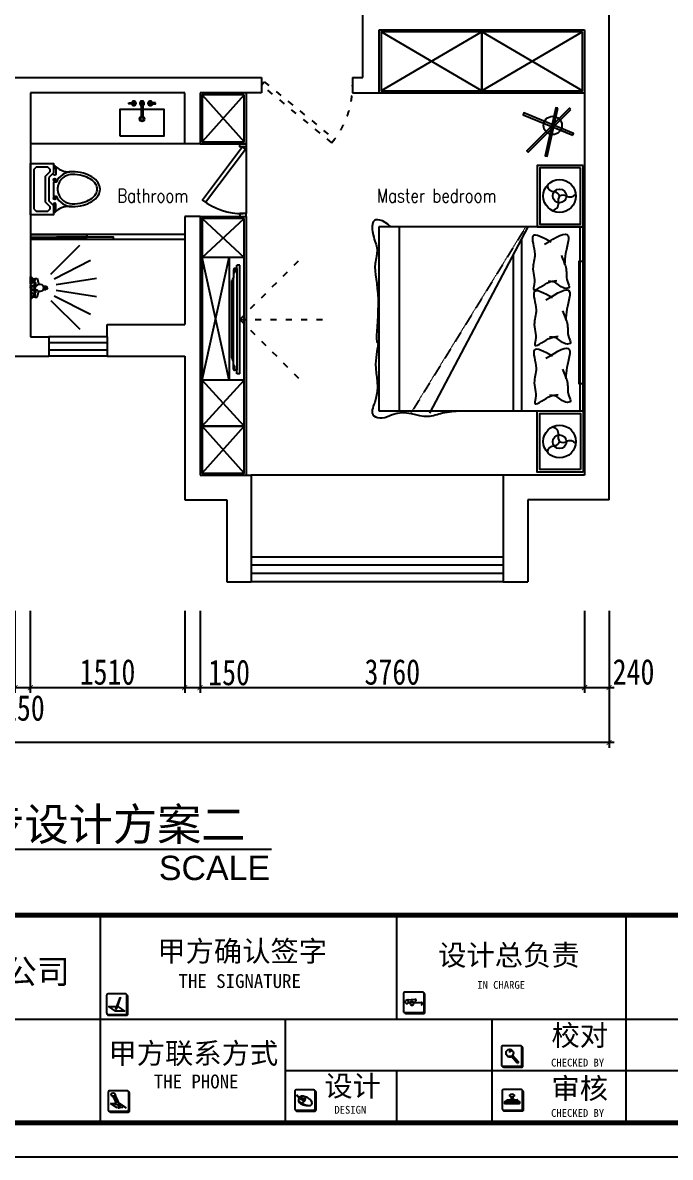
# Model space of a CAD drawing. Header units: millimetres. Extents: x -77055 to 331180, y -861586 to -491011.
# Drawn here: x 11622 to 17955, y -842693 to -831600 of the extents above; entities that cross this region are included whole.
import ezdxf
from ezdxf.enums import TextEntityAlignment as Align

# ---------------------------------------------------------------- set-up
doc = ezdxf.new("R2010")
doc.units = ezdxf.units.MM
doc.header["$PDMODE"] = 3
doc.linetypes.add('ACAD_ISO03W100', pattern=[30, 12, -18])
doc.linetypes.add('DASHED2', pattern=[0.375, 0.25, -0.125])
for name, color, linetype in [('0-01图框模板说明', 2, 'Continuous'), ('0-02图框细线', 136, 'Continuous'), ('250', 250, 'Continuous'), ('dadddd', 7, 'Continuous'), ('DOOR【门】', 1, 'Continuous'), ('IDS-FIXT', 31, 'Continuous'), ('JP-洁具灶具', 2, 'Continuous'), ('PUB_TEXT', 7, 'Continuous'), ('饰品', 36, 'Continuous')]:
    doc.layers.add(name, color=color, linetype=linetype)
doc.styles.add('_SIMPLEX', font='SIMPLEX.shx', dxfattribs={"width": 0.8})
doc.styles.add('ar', font='arial.ttf')
doc.styles.add('DIM', font='simhei.ttf', dxfattribs={"width": 0.8})
doc.styles.get("Standard").update_dxf_attribs({"font": 'simhei.ttf'})
doc.styles.add('黑体', font='simhei.ttf')
doc.dimstyles.new('1-50', dxfattribs={"dimscale": 50, "dimtxt": 5, "dimasz": 1, "dimexe": 1, "dimexo": 0.1, "dimgap": 0.5, "dimtad": 1, "dimdec": 0, "dimdsep": 46, "dimtxsty": 'DIM', "dimblk": 'ARCHTICK', "dimcen": 4, "dimdle": 1, "dimclrd": 3, "dimclre": 3, "dimclrt": 1, "dimadec": 0, "dimazin": 0, "dimtfac": 1, "dimtdec": 0, "dimtmove": 2, "dimatfit": 3, "dimldrblk": 'DOT', "dimfxl": 15, "dimfxlon": 1, "dimarcsym": 0})

# ---------------------------------------------------------------- blocks, each defined once
blk = doc.blocks.new('_ArchTick')
at = {"color": 0, "linetype": 'ByBlock', "const_width": 0.15}
blk.add_lwpolyline([(-0.5, -0.5), (0.5, 0.5)], dxfattribs=at)
blk = doc.blocks.new('*D200')
at = {"layer": '250', "color": 3, "lineweight": -2}
for p, q in [((18781, -831480), (18781, -831720)), ((18031, -831530), (18831, -831530)), ((18031, -831670), (18831, -831670))]:
    blk.add_line(p, q, dxfattribs=at)
at = {"layer": 'Defpoints', "color": 0}
for p in [(17317, -831530), (17317, -831670), (18781, -831670)]:
    blk.add_point(p, dxfattribs=at)
at = {"layer": '250', "color": 3, "lineweight": -2, "xscale": 50, "yscale": 50, "zscale": 50}
for p, rotation in [((18781, -831530), 90), ((18781, -831670), 270)]:
    blk.add_blockref('_ArchTick', p, dxfattribs=dict(at, rotation=rotation))
at = {"layer": '250', "color": 1, "insert": (18579, -831600), "char_height": 250, "attachment_point": 5, "rotation": 90, "style": 'DIM'}
blk.add_mtext('140', dxfattribs=at)
blk = doc.blocks.new('_Dot')
at = {"color": 0, "linetype": 'ByBlock', "lineweight": -2}
blk.add_line((-0.5, 0), (-1, 0), dxfattribs=at)
at = {"color": 0, "linetype": 'ByBlock', "const_width": 0.5}
blk.add_lwpolyline([(-0.25, 0, 1), (0.25, 0, 1)], format="xyb", close=True, dxfattribs=at)
blk = doc.blocks.new('*D201')
at = {"layer": '250', "color": 3, "lineweight": -2}
for p, q in [((18031, -831670), (18831, -831670)), ((18781, -831620), (18781, -836075)), ((18031, -836025), (18831, -836025))]:
    blk.add_line(p, q, dxfattribs=at)
at = {"layer": 'Defpoints', "color": 0}
for p in [(17317, -831670), (17317, -836025), (18781, -836025)]:
    blk.add_point(p, dxfattribs=at)
at = {"layer": '250', "color": 3, "lineweight": -2, "xscale": 50, "yscale": 50, "zscale": 50}
for p, rotation in [((18781, -831670), 90), ((18781, -836025), 270)]:
    blk.add_blockref('_ArchTick', p, dxfattribs=dict(at, rotation=rotation))
at = {"layer": '250', "color": 1, "insert": (18631, -833848), "char_height": 250, "attachment_point": 5, "rotation": 90, "style": 'DIM'}
blk.add_mtext('4355', dxfattribs=at)
blk = doc.blocks.new('*D202')
at = {"layer": '250', "color": 3, "lineweight": -2}
for p, q in [((18031, -836025), (18831, -836025)), ((18781, -835975), (18781, -836315)), ((18031, -836265), (18831, -836265))]:
    blk.add_line(p, q, dxfattribs=at)
at = {"layer": 'Defpoints', "color": 0}
for p in [(17317, -836025), (17557, -836265), (18781, -836265)]:
    blk.add_point(p, dxfattribs=at)
at = {"layer": '250', "color": 3, "lineweight": -2, "xscale": 50, "yscale": 50, "zscale": 50}
for p, rotation in [((18781, -836025), 90), ((18781, -836265), 270)]:
    blk.add_blockref('_ArchTick', p, dxfattribs=dict(at, rotation=rotation))
at = {"layer": '250', "color": 1, "insert": (18968, -835812), "char_height": 250, "attachment_point": 5, "rotation": 90, "style": 'DIM'}
blk.add_mtext('240', dxfattribs=at)
blk = doc.blocks.new('*D203')
at = {"layer": '250', "color": 3, "lineweight": -2}
for p, q in [((18781, -836215), (18781, -836875)), ((18031, -836265), (18831, -836265)), ((18031, -836825), (18831, -836825))]:
    blk.add_line(p, q, dxfattribs=at)
at = {"layer": 'Defpoints', "color": 0}
for p in [(17557, -836265), (16522, -836825), (18781, -836825)]:
    blk.add_point(p, dxfattribs=at)
at = {"layer": '250', "color": 3, "lineweight": -2, "xscale": 50, "yscale": 50, "zscale": 50}
for p, rotation in [((18781, -836265), 90), ((18781, -836825), 270)]:
    blk.add_blockref('_ArchTick', p, dxfattribs=dict(at, rotation=rotation))
at = {"layer": '250', "color": 1, "insert": (18579, -836545), "char_height": 250, "attachment_point": 5, "rotation": 90, "style": 'DIM'}
blk.add_mtext('560', dxfattribs=at)
blk = doc.blocks.new('*D204')
at = {"layer": '250', "color": 3, "lineweight": -2}
for p, q in [((18781, -836775), (18781, -837115)), ((18031, -836825), (18831, -836825)), ((18031, -837065), (18831, -837065))]:
    blk.add_line(p, q, dxfattribs=at)
at = {"layer": 'Defpoints', "color": 0}
for p in [(16522, -836825), (16522, -837065), (18781, -837065)]:
    blk.add_point(p, dxfattribs=at)
at = {"layer": '250', "color": 3, "lineweight": -2, "xscale": 50, "yscale": 50, "zscale": 50}
for p, rotation in [((18781, -836825), 90), ((18781, -837065), 270)]:
    blk.add_blockref('_ArchTick', p, dxfattribs=dict(at, rotation=rotation))
at = {"layer": '250', "color": 1, "insert": (18579, -837209), "char_height": 250, "attachment_point": 5, "rotation": 90, "style": 'DIM'}
blk.add_mtext('240', dxfattribs=at)
blk = doc.blocks.new('*D227')
at = {"layer": '250', "color": 3, "lineweight": -2}
for p, q in [((11547, -837351), (11547, -838151)), ((11697, -837351), (11697, -838151)), ((11497, -838101), (11747, -838101))]:
    blk.add_line(p, q, dxfattribs=at)
at = {"layer": 'Defpoints', "color": 0}
for p in [(11547, -834306), (11697, -835106), (11697, -838101)]:
    blk.add_point(p, dxfattribs=at)
at = {"layer": '250', "color": 3, "lineweight": -2, "xscale": 50, "yscale": 50, "zscale": 50, "rotation": 180}
blk.add_blockref('_ArchTick', (11547, -838101), dxfattribs=at)
at = {"layer": '250', "color": 3, "lineweight": -2, "xscale": 50, "yscale": 50, "zscale": 50}
blk.add_blockref('_ArchTick', (11697, -838101), dxfattribs=at)
at = {"layer": '250', "color": 1, "insert": (11634, -838301), "char_height": 250, "attachment_point": 5, "style": 'DIM'}
blk.add_mtext('150', dxfattribs=at)
blk = doc.blocks.new('*D228')
at = {"layer": '250', "color": 3, "lineweight": -2}
for p, q in [((11697, -837351), (11697, -838151)), ((13207, -837351), (13207, -838151)), ((11647, -838101), (13257, -838101))]:
    blk.add_line(p, q, dxfattribs=at)
at = {"layer": 'Defpoints', "color": 0}
for p in [(11697, -835106), (13207, -835296), (13207, -838101)]:
    blk.add_point(p, dxfattribs=at)
at = {"layer": '250', "color": 3, "lineweight": -2, "xscale": 50, "yscale": 50, "zscale": 50, "rotation": 180}
blk.add_blockref('_ArchTick', (11697, -838101), dxfattribs=at)
at = {"layer": '250', "color": 3, "lineweight": -2, "xscale": 50, "yscale": 50, "zscale": 50}
blk.add_blockref('_ArchTick', (13207, -838101), dxfattribs=at)
at = {"layer": '250', "color": 1, "insert": (12452, -837949), "char_height": 250, "attachment_point": 5, "style": 'DIM'}
blk.add_mtext('1510', dxfattribs=at)
blk = doc.blocks.new('*D229')
at = {"layer": '250', "color": 3, "lineweight": -2}
for p, q in [((13207, -837351), (13207, -838151)), ((13357, -837351), (13357, -838151)), ((13157, -838101), (13407, -838101))]:
    blk.add_line(p, q, dxfattribs=at)
at = {"layer": 'Defpoints', "color": 0}
for p in [(13357, -836461), (13207, -836701), (13357, -838101)]:
    blk.add_point(p, dxfattribs=at)
at = {"layer": '250', "color": 3, "lineweight": -2, "xscale": 50, "yscale": 50, "zscale": 50, "rotation": 180}
blk.add_blockref('_ArchTick', (13207, -838101), dxfattribs=at)
at = {"layer": '250', "color": 3, "lineweight": -2, "xscale": 50, "yscale": 50, "zscale": 50}
blk.add_blockref('_ArchTick', (13357, -838101), dxfattribs=at)
at = {"layer": '250', "color": 1, "insert": (13641, -837954), "char_height": 250, "attachment_point": 5, "style": 'DIM'}
blk.add_mtext('150', dxfattribs=at)
blk = doc.blocks.new('*D230')
at = {"layer": '250', "color": 3, "lineweight": -2}
for p, q in [((13357, -837351), (13357, -838151)), ((17117, -837351), (17117, -838151)), ((13307, -838101), (17167, -838101))]:
    blk.add_line(p, q, dxfattribs=at)
at = {"layer": 'Defpoints', "color": 0}
for p in [(13357, -836461), (17117, -836461), (17117, -838101)]:
    blk.add_point(p, dxfattribs=at)
at = {"layer": '250', "color": 3, "lineweight": -2, "xscale": 50, "yscale": 50, "zscale": 50, "rotation": 180}
blk.add_blockref('_ArchTick', (13357, -838101), dxfattribs=at)
at = {"layer": '250', "color": 3, "lineweight": -2, "xscale": 50, "yscale": 50, "zscale": 50}
blk.add_blockref('_ArchTick', (17117, -838101), dxfattribs=at)
at = {"layer": '250', "color": 1, "insert": (15237, -837949), "char_height": 250, "attachment_point": 5, "style": 'DIM'}
blk.add_mtext('3760', dxfattribs=at)
blk = doc.blocks.new('*D231')
at = {"layer": '250', "color": 3, "lineweight": -2}
for p, q in [((17117, -837351), (17117, -838151)), ((17357, -837351), (17357, -838151)), ((17067, -838101), (17407, -838101))]:
    blk.add_line(p, q, dxfattribs=at)
at = {"layer": 'Defpoints', "color": 0}
for p in [(17117, -836461), (17357, -836701), (17357, -838101)]:
    blk.add_point(p, dxfattribs=at)
at = {"layer": '250', "color": 3, "lineweight": -2, "xscale": 50, "yscale": 50, "zscale": 50, "rotation": 180}
blk.add_blockref('_ArchTick', (17117, -838101), dxfattribs=at)
at = {"layer": '250', "color": 3, "lineweight": -2, "xscale": 50, "yscale": 50, "zscale": 50}
blk.add_blockref('_ArchTick', (17357, -838101), dxfattribs=at)
at = {"layer": '250', "color": 1, "insert": (17596, -837948), "char_height": 250, "attachment_point": 5, "style": 'DIM'}
blk.add_mtext('240', dxfattribs=at)
blk = doc.blocks.new('*D233')
at = {"layer": '250', "color": 3, "lineweight": -2}
for p, q in [((3087, -837889), (3087, -838689)), ((17357, -837889), (17357, -838689)), ((17407, -838639), (3037, -838639))]:
    blk.add_line(p, q, dxfattribs=at)
at = {"layer": 'Defpoints', "color": 0}
for p in [(3087, -837254), (17357, -837254), (3087, -838639)]:
    blk.add_point(p, dxfattribs=at)
at = {"layer": '250', "color": 3, "lineweight": -2, "xscale": 50, "yscale": 50, "zscale": 50, "rotation": 180}
blk.add_blockref('_ArchTick', (3087, -838639), dxfattribs=at)
at = {"layer": '250', "color": 3, "lineweight": -2, "xscale": 50, "yscale": 50, "zscale": 50}
blk.add_blockref('_ArchTick', (17357, -838639), dxfattribs=at)
at = {"layer": '250', "color": 1, "insert": (10222, -838488), "char_height": 250, "attachment_point": 5, "style": 'DIM'}
blk.add_mtext('14270', dxfattribs=at)
blk = doc.blocks.new('GFV85')
at = {"color": 2, "ltscale": 1000}
for p, q in [((56980, 6593), (54980, 6593)), ((54980, 6593), (54980, 4793)), ((56980, 4793), (56980, 6593)), ((56380, 4793), (56380, 6475)), ((54980, 4793), (56980, 4793))]:
    blk.add_line(p, q, dxfattribs=at)
at = {"color": 8, "ltscale": 1000}
blk.add_line((55180, 6593), (55180, 4793), dxfattribs=at)
at = {"color": 8, "linetype": 'DASHED2', "ltscale": 0.5}
for p, q in [((56420, 6593), (55290, 4762)), ((56300, 4793), (56300, 6317))]:
    blk.add_line(p, q, dxfattribs=at)
at = {"color": 1, "ltscale": 1000}
for p, q in [((56440, 6593), (55476, 4771)), ((56950, 4793), (56950, 6593))]:
    blk.add_line(p, q, dxfattribs=at)
at = {"color": 2}
for points in [[(56980, 7193), (56530, 7193), (56530, 6593), (56980, 6593)], [(56980, 4193), (56530, 4193), (56530, 4793), (56980, 4793)]]:
    blk.add_lwpolyline(points, close=True, dxfattribs=at)
at = {"color": 1}
for points in [[(56955, 7168), (56555, 7168), (56555, 6618), (56955, 6618)], [(56955, 4218), (56555, 4218), (56555, 4768), (56955, 4768)]]:
    blk.add_lwpolyline(points, close=True, dxfattribs=at)
at = {"color": 3}
blk.add_lwpolyline([(56980, 5057), (56940, 5057), (56940, 6256), (56980, 6256)], close=True, dxfattribs=at)
for centre in [(56749, 6893), (56749, 4493)]:
    blk.add_circle(centre, 160, dxfattribs=at)
at = {"color": 1}
for centre in [(56749, 6894), (56749, 4491)]:
    blk.add_circle(centre, 67.5, dxfattribs=at)
for centre, radius, start, end in [((56693, 7002), 65, 184.5472, 274.0046), ((56684, 6868), 70.2, 21.5496, 79.0602), ((56805, 6852), 69.8, 142.7692, 200.655), ((56783, 6815), 86, 66.8898, 113.1102), ((56850, 6966), 80.7, 245.5061, 315.9952), ((56669, 6822), 70.8, 274.3234, 4.4208), ((56669, 4563), 70.8, 355.5792, 85.6766), ((56805, 4533), 69.8, 159.345, 217.2308), ((56693, 4383), 65, 85.9954, 175.4528), ((56684, 4517), 70.2, 280.9398, 338.4504), ((56783, 4570), 86, 246.8898, 293.1102), ((56850, 4419), 80.7, 44.0048, 114.4939)]:
    blk.add_arc(centre, radius, start, end, dxfattribs=at)
at = {"color": 2, "ltscale": 1000}
blk.add_open_spline([(55099, 6593), (55020, 6663), (54902, 6692), (54924, 6482), (54983, 6374), (54918, 6183), (55000, 5964), (54942, 5420), (54992, 5492), (54918, 5209), (55008, 4991), (54883, 4745), (55025, 4713), (55227, 4826), (55393, 4701), (55617, 4783), (55724, 4789), (55783, 4793)], degree=3, knots=[0, 0, 0, 0, 140.356688, 240.855445, 374.272085, 514.628774, 800.960617, 1037.309606, 1234.977718, 1501.883052, 1872.056655, 1990.732643, 2052.345442, 2125.407537, 2467.000811, 2608.004871, 2786.638856, 2786.638856, 2786.638856, 2786.638856], dxfattribs=at)
at = {"color": 1, "ltscale": 1000}
for points, knots in [([(56603, 6422), (56710, 6488), (56868, 6585), (56824, 6402), (56800, 6315), (56799, 6258), (56798, 6220)], [0, 0, 0, 0, 257.192142, 380.388355, 440.188761, 557.045341, 557.045341, 557.045341, 557.045341]), ([(56667, 6443), (56587, 6486), (56433, 6569), (56519, 6354), (56499, 6254), (56482, 6176), (56504, 6095), (56505, 6033), (56480, 5939), (56624, 6057), (56694, 6064), (56723, 6067)], [0, 0, 0, 0, 197.98522, 383.798459, 461.536852, 537.063609, 629.138715, 719.341985, 744.183766, 895.041347, 1000.692483, 1000.692483, 1000.692483, 1000.692483]), ([(56767, 6314), (56774, 6293), (56787, 6254), (56827, 6170), (56802, 6093), (56857, 5995), (56770, 5983), (56724, 6058), (56658, 6058), (56636, 6058)], [0, 0, 0, 0, 70.314327, 132.712823, 281.06886, 345.030234, 373.143701, 508.899423, 574.349148, 574.349148, 574.349148, 574.349148]), ([(56616, 5877), (56723, 5943), (56881, 6040), (56837, 5858), (56813, 5770), (56812, 5713), (56811, 5675)], [0, 0, 0, 0, 257.192142, 380.388355, 440.188761, 557.045341, 557.045341, 557.045341, 557.045341]), ([(56680, 5898), (56600, 5941), (56446, 6024), (56532, 5809), (56512, 5709), (56495, 5631), (56517, 5550), (56518, 5488), (56493, 5394), (56637, 5512), (56707, 5519), (56736, 5522)], [0, 0, 0, 0, 197.98522, 383.798459, 461.536852, 537.063609, 629.138715, 719.341985, 744.183766, 895.041347, 1000.692483, 1000.692483, 1000.692483, 1000.692483]), ([(56779, 5769), (56787, 5748), (56800, 5709), (56840, 5625), (56815, 5548), (56870, 5450), (56783, 5438), (56737, 5513), (56671, 5513), (56649, 5514)], [0, 0, 0, 0, 70.314327, 132.712823, 281.06886, 345.030234, 373.143701, 508.899423, 574.349148, 574.349148, 574.349148, 574.349148]), ([(56616, 5307), (56723, 5373), (56881, 5470), (56837, 5288), (56813, 5201), (56812, 5144), (56811, 5106)], [0, 0, 0, 0, 257.192142, 380.388355, 440.188761, 557.045341, 557.045341, 557.045341, 557.045341]), ([(56680, 5328), (56600, 5371), (56446, 5454), (56532, 5239), (56512, 5140), (56495, 5062), (56517, 4980), (56518, 4918), (56493, 4825), (56637, 4943), (56707, 4950), (56736, 4952)], [0, 0, 0, 0, 197.98522, 383.798459, 461.536852, 537.063609, 629.138715, 719.341985, 744.183766, 895.041347, 1000.692483, 1000.692483, 1000.692483, 1000.692483]), ([(56779, 5200), (56787, 5179), (56800, 5139), (56840, 5055), (56815, 4978), (56870, 4880), (56783, 4868), (56737, 4944), (56671, 4944), (56649, 4944)], [0, 0, 0, 0, 70.314327, 132.712823, 281.06886, 345.030234, 373.143701, 508.899423, 574.349148, 574.349148, 574.349148, 574.349148])]:
    blk.add_open_spline(points, degree=3, knots=knots, dxfattribs=at)
blk = doc.blocks.new('WERWW')
at = {"color": 1}
for points in [[(50095, 16268), (49868, 16268), (49823, 16223), (49732, 16223), (49732, 16450), (50232, 16450), (50232, 16223), (50141, 16223)], [(49788, 16416), (49766, 16393), (49766, 16280), (49788, 16257), (49808, 16257), (49854, 16302), (50109, 16302), (50155, 16257), (50175, 16257), (50198, 16280), (50198, 16393), (50175, 16416)]]:
    blk.add_lwpolyline(points, close=True, dxfattribs=at)
for points in [[(49777, 16223), (49777, 16200), (49834, 16200, 1), (49834, 16223), (49823, 16223)], [(50186, 16200), (50186, 16200), (50129, 16200, -1), (50129, 16223), (50141, 16223)]]:
    blk.add_lwpolyline(points, format="xyb", dxfattribs=at)
at = {"color": 2}
blk.add_lwpolyline([(49913, 16200), (49913, 16197, 0.298217), (49811, 16041, 0.063415), (49825, 15932, 0.076468), (49861, 15848, 0.107136), (49921, 15787, 0.147373), (49982, 15768, 0.147373), (50042, 15787, 0.107136), (50102, 15848, 0.076468), (50138, 15932, 0.063415), (50152, 16041, 0.298217), (50050, 16197), (50050, 16200)], format="xyb", dxfattribs=at)
at = {"color": 1}
for points in [[(50050, 16200), (50050, 16223), (49913, 16223), (49913, 16200)], [(50186, 16223), (50186, 16200)]]:
    blk.add_lwpolyline(points, dxfattribs=at)
for centre in [(49891, 16212), (50073, 16212)]:
    blk.add_circle(centre, 11.4, dxfattribs=at)
for centre, radius, start, end in [((49609, 16069), 204, 39.9797, 48.911), ((50355, 16069), 204, 131.089, 140.0203), ((49982, 16041), 143, 106.6015, 180), ((49982, 16041), 143, 0, 106.6015), ((50246, 16041), 408, 180, 194.5142), ((49717, 16041), 408, 345.4858, 360), ((50116, 16007), 273, 194.5142, 212.0054), ((50033, 15956), 176, 212.0054, 236.4659), ((49930, 15956), 176, 303.5341, 327.9946), ((49848, 16007), 273, 327.9946, 345.4858), ((49982, 15878), 82.2, 236.4659, 269.9999), ((49982, 15878), 82.2, 270.0001, 303.5341)]:
    blk.add_arc(centre, radius, start, end, dxfattribs=at)
at = {"color": 2}
for centre, start, end in [((49609, 16069), 352.2011, 39.9797), ((50355, 16069), 140.0203, 187.7989)]:
    blk.add_arc(centre, 204, start, end, dxfattribs=at)
blk = doc.blocks.new('A$C375F542B')
at = {"color": 45}
for points in [[(465, 458), (453, 471), (34, 52), (47, 39)], [(338, 469), (320, 473), (216, 4), (234, 0)], [(485, 207), (492, 224), (7, 423), (0, 406)]]:
    blk.add_lwpolyline(points, close=True, dxfattribs=at)
blk.add_circle((289, 301), 89.6, dxfattribs=at)
blk = doc.blocks.new('941RFD')
at = {"color": 2}
for p, q in [((40964, 8550), (40841, 8550)), ((40964, 8532), (40841, 8532))]:
    blk.add_line(p, q, dxfattribs=at)
for points in [[(40643, 8754), (40909, 8754), (40909, 8328), (40643, 8328)], [(40971, 8671), (40971, 8613), (40959, 8613), (40959, 8671)], [(40971, 8411), (40971, 8469), (40959, 8469), (40959, 8411)]]:
    blk.add_lwpolyline(points, close=True, dxfattribs=at)
for radius in [24, 16]:
    blk.add_circle((40812, 8541), radius, dxfattribs=at)
for centre, radius, start, end in [((40841, 8541), 8.57, 90, 270), ((40965, 8621), 22, 105.2764, 74.7237), ((40965, 8541), 22, 202.9179, 157.0821), ((40964, 8541), 8.57, 270, 90), ((40965, 8461), 22, 285.2764, 254.7237)]:
    blk.add_arc(centre, radius, start, end, dxfattribs=at)
blk = doc.blocks.new('A$C761A5A90')
at = {"color": 8, "ltscale": 120}
for p, q in [((-77, 233), (-258, 589)), ((-23, 251), (-86, 646)), ((34, 251), (96, 646)), ((87, 233), (269, 589)), ((-123, 200), (-405, 483)), ((133, 200), (416, 483))]:
    blk.add_line(p, q, dxfattribs=at)
at = {"layer": 'IDS-FIXT'}
for p, q in [((-20, 123), (-17, 151)), ((-19, 124), (-16, 147)), ((-14, 126), (-12, 139)), ((12, 127), (10, 139)), ((17, 125), (14, 147)), ((18, 125), (15, 151)), ((-108, 8), (-89, 27)), ((-108, 0), (-108, 8)), ((-108, 8), (-40, 8)), ((-40, 0), (-108, 0)), ((-92, 68), (-44, 81)), ((-92, 45), (-92, 68)), ((-87, 45), (-92, 45)), ((-89, 41), (-87, 43)), ((-89, 33), (-89, 41)), ((-89, 41), (-86, 41)), ((-87, 31), (-89, 33)), ((-86, 33), (-89, 33)), ((-89, 27), (-87, 27)), ((-87, 45), (-87, 43)), ((-61, 45), (-87, 45)), ((-87, 43), (-74, 43)), ((-87, 27), (-87, 31)), ((-87, 31), (-74, 31)), ((-87, 27), (-74, 27)), ((-86, 41), (-84, 43)), ((-86, 41), (-86, 33)), ((-86, 33), (-83, 31)), ((-77, 41), (-79, 43)), ((-79, 31), (-77, 33)), ((-77, 33), (-77, 41)), ((-77, 41), (-74, 41)), ((-77, 33), (-74, 33)), ((-61, 43), (-74, 43)), ((-71, 41), (-74, 41)), ((-71, 33), (-74, 33)), ((-61, 31), (-74, 31)), ((-61, 27), (-74, 27)), ((-71, 41), (-69, 43)), ((-71, 33), (-71, 41)), ((-69, 31), (-71, 33)), ((-63, 33), (-66, 31)), ((-63, 41), (-65, 43)), ((-63, 41), (-63, 33)), ((-59, 41), (-63, 41)), ((-63, 33), (-59, 33)), ((-61, 45), (-61, 43)), ((-50, 45), (-61, 45)), ((-59, 41), (-61, 43)), ((-61, 31), (-59, 33)), ((-61, 27), (-61, 31)), ((-59, 27), (-61, 27)), ((-59, 33), (-59, 41)), ((-40, 8), (-59, 27)), ((-40, 8), (-40, 0)), ((-16, 57), (-27, 70)), ((-22, 44), (-15, 44)), ((-22, 0), (-22, 44)), ((-12, 0), (-22, 0)), ((-14, 47), (-14, 51)), ((-14, 47), (0, 47)), ((-11, 6), (-14, 42)), ((-14, 42), (0, 42)), ((-9, 6), (-12, 42)), ((-12, 18), (-12, 0)), ((-11, 8), (0, 8)), ((-11, 6), (0, 6)), ((14, 47), (0, 47)), ((14, 42), (0, 42)), ((11, 8), (0, 8)), ((11, 6), (0, 6)), ((9, 6), (12, 42)), ((11, 6), (14, 42)), ((12, 18), (12, 0)), ((12, 0), (22, 0)), ((14, 47), (14, 51)), ((22, 44), (15, 44)), ((16, 57), (27, 70)), ((22, 0), (22, 44)), ((38, 8), (57, 27)), ((38, 8), (38, 0)), ((106, 8), (38, 8)), ((38, 0), (73, 0)), ((90, 68), (42, 81)), ((48, 45), (59, 45)), ((57, 41), (59, 43)), ((57, 33), (57, 41)), ((57, 41), (61, 41)), ((59, 31), (57, 33)), ((61, 33), (57, 33)), ((57, 27), (59, 27)), ((59, 45), (59, 43)), ((59, 45), (85, 45)), ((59, 43), (72, 43)), ((59, 27), (59, 31)), ((59, 31), (72, 31)), ((59, 27), (72, 27)), ((61, 41), (63, 43)), ((61, 41), (61, 33)), ((61, 33), (64, 31)), ((69, 41), (67, 43)), ((67, 31), (69, 33)), ((69, 41), (72, 41)), ((69, 33), (69, 41)), ((69, 33), (72, 33)), ((85, 43), (72, 43)), ((75, 41), (72, 41)), ((75, 33), (72, 33)), ((85, 31), (72, 31)), ((85, 27), (72, 27)), ((73, 0), (93, 0)), ((75, 41), (77, 43)), ((75, 33), (75, 41)), ((77, 31), (75, 33)), ((84, 33), (81, 31)), ((84, 41), (82, 43)), ((84, 41), (84, 33)), ((87, 41), (84, 41)), ((84, 33), (87, 33)), ((85, 45), (85, 43)), ((85, 45), (90, 45)), ((87, 41), (85, 43)), ((85, 31), (87, 33)), ((85, 27), (85, 31)), ((87, 27), (85, 27)), ((87, 33), (87, 41)), ((106, 8), (87, 27)), ((90, 45), (90, 68)), ((93, 0), (106, 0)), ((106, 0), (106, 8))]:
    blk.add_line(p, q, dxfattribs=at)
for centre, radius, start, end in [((0, 93), 36.1, 319.5542, 220.4458), ((1, 149), 18, 95.4923, 174.5077), ((1, 145), 17.5, 96.9811, 173.0189), ((2, 139), 20.4, 99.0595, 154.6803), ((-1, 137), 11, 87.2058, 172.4054), ((-3, 149), 18, 5.4923, 84.5077), ((-3, 145), 17.5, 6.9811, 83.0189), ((-4, 139), 20.4, 25.3197, 80.9405), ((0, 137), 11, 7.5946, 92.7942), ((-3, 339), 301, 257.8397, 266.4081), ((-47, 38), 11.4, 98.8068, 145.204), ((-41, -1), 46.4, 73.3881, 101.84), ((-42, 6), 44.3, 59.2774, 98.8068), ((-51, 111), 30.8, 284.3003, 301.8624), ((-31, 33), 11.7, 39.2318, 73.3881), ((-1, 66), 25.6, 172.7672, 237.1919), ((-23, 51), 8.55, 0, 40.4458), ((-10, 45), 4.75, 143.1301, 216.8699), ((0, 27), 24.2, 241.9275, 298.0725), ((23, 51), 8.55, 139.5542, 180), ((10, 45), 4.75, 323.1301, 36.8699), ((-1, 66), 25.6, 308.018, 2.6898), ((40, 6), 44.3, 81.1932, 120.7226), ((-3, 339), 301, 274.7401, 282.1603), ((29, 33), 11.7, 106.6119, 127.7119), ((39, -1), 46.4, 78.16, 106.6119), ((49, 111), 30.8, 241.6884, 255.6997), ((45, 38), 11.4, 34.796, 81.1932)]:
    blk.add_arc(centre, radius, start, end, dxfattribs=at)
blk = doc.blocks.new('A$C19C21231')
at = {"layer": 'DOOR【门】', "color": 250, "linetype": 'ACAD_ISO03W100', "ltscale": 5}
for q in [(-636, -636), (0, -900), (636, -636)]:
    blk.add_line((0, 0), q, dxfattribs=at)
at = {"layer": '饰品', "color": 1}
for p, q in [((-532, 0), (-532, 30)), ((-532, 30), (-497, 30)), ((-532, 0), (532, 0)), ((-497, 30), (-497, 51)), ((-489, 60), (-407, 60)), ((-407, 60), (-391, 72)), ((-376, 77), (376, 77)), ((407, 60), (391, 72)), ((489, 60), (407, 60)), ((497, 30), (497, 51)), ((497, 30), (532, 30)), ((532, 0), (532, 30))]:
    blk.add_line(p, q, dxfattribs=at)
at = {"layer": '饰品', "color": 8}
for p, q in [((-497, 50), (-459, 50)), ((497, 30), (-497, 30)), ((-451, 54), (-448, 60)), ((-407, 60), (407, 60)), ((451, 54), (448, 60)), ((497, 50), (459, 50))]:
    blk.add_line(p, q, dxfattribs=at)
at = {"layer": '饰品', "color": 1}
for centre, radius, start, end in [((-489, 51), 8.64, 90, 180), ((-376, 51), 25.9, 90, 127.4515), ((376, 51), 25.9, 52.5485, 90), ((489, 51), 8.64, 0, 90)]:
    blk.add_arc(centre, radius, start, end, dxfattribs=at)
at = {"layer": '饰品', "color": 8}
for centre, start, end in [((-459, 58), 270, 333.3646), ((459, 58), 206.6354, 270)]:
    blk.add_arc(centre, 8.64, start, end, dxfattribs=at)
blk = doc.blocks.new('A$C54042851')
at = {"layer": 'PUB_TEXT', "color": 5, "style": '_SIMPLEX', "width": 0.8}
for s, height, p in [('Bathroom', 133.3, (7045, 25)), ('Master bedroom', 133.33, (9583, 25))]:
    blk.add_text(s, height=height, dxfattribs=at).set_placement(p)
blk = doc.blocks.new('A$C277C16EF')
at = {"layer": '0-01图框模板说明'}
for points in [[(-12145, 1411, -0.414214), (-12158, 1397), (-12331, 1397, -0.071272), (-12335, 1398, 0.348143), (-12322, 1388), (-12149, 1388, 0.414214), (-12135, 1401), (-12135, 1574, 0.333108), (-12145, 1587, -0.057743), (-12145, 1584)], [(-9240, 1428, -0.414214), (-9254, 1415), (-9427, 1415, -0.071272), (-9430, 1416, 0.348143), (-9417, 1405), (-9245, 1405, 0.414214), (-9231, 1419), (-9231, 1592, 0.333108), (-9241, 1605, -0.057743), (-9240, 1601)], [(-8283, 904, -0.414214), (-8296, 891), (-8469, 891, -0.071272), (-8473, 891, 0.348143), (-8460, 881), (-8287, 881, 0.414214), (-8273, 894), (-8273, 1067, 0.333108), (-8283, 1080, -0.057743), (-8283, 1077)], [(-12128, 465, -0.414214), (-12141, 451), (-12314, 451, -0.071272), (-12318, 452, 0.348143), (-12305, 442), (-12132, 442, 0.414214), (-12119, 455), (-12119, 628, 0.333108), (-12129, 641, -0.057743), (-12128, 638)], [(-10305, 473, -0.414214), (-10318, 460), (-10491, 460, -0.071272), (-10495, 460, 0.348143), (-10482, 450), (-10309, 450, 0.414214), (-10296, 463), (-10296, 636, 0.333108), (-10305, 649, -0.057743), (-10305, 646)], [(-8276, 476, -0.414214), (-8289, 462), (-8462, 462, -0.071272), (-8466, 463, 0.348143), (-8453, 453), (-8280, 453, 0.414214), (-8267, 466), (-8267, 639, 0.333108), (-8276, 652, -0.057743), (-8276, 649)]]:
    blk.add_hatch(color=8, dxfattribs=at).paths.add_polyline_path(points)
at = {"layer": '0-01图框模板说明', "color": 8}
for p, q in [((-12251, 1448), (-12253, 1444)), ((-12252, 1448), (-12253, 1446)), ((-12253, 1446), (-12253, 1444)), ((-12252, 1445), (-12253, 1444)), ((-12251, 1447), (-12252, 1445)), ((-9408, 1541), (-9327, 1547)), ((-9396, 1540), (-9326, 1546)), ((-9345, 1510), (-9264, 1516)), ((-9333, 1509), (-9264, 1515)), ((-8385, 988), (-8328, 922)), ((-8374, 997), (-8317, 932)), ((-10462, 577), (-10429, 561)), ((-10421, 576), (-10454, 588)), ((-10449, 575), (-10449, 575)), ((-10449, 575), (-10425, 562)), ((-10420, 571), (-10445, 582)), ((-10379, 585), (-10421, 597)), ((-10411, 561), (-10404, 557)), ((-8449, 546), (-8428, 560)), ((-8426, 561), (-8406, 561)), ((-8383, 572), (-8383, 576)), ((-8376, 572), (-8376, 576)), ((-8350, 561), (-8328, 561)), ((-8308, 546), (-8326, 560)), ((-12241, 484), (-12306, 527)), ((-12306, 527), (-12253, 527)), ((-12224, 527), (-12219, 527)), ((-12219, 527), (-12153, 484)), ((-10471, 551), (-10471, 551)), ((-10456, 543), (-10415, 520))]:
    blk.add_line(p, q, dxfattribs=at)
at = {"layer": '0-01图框模板说明', "color": 2, "const_width": 49}
blk.add_lwpolyline([(-338, 19745), (-338, 338), (-28062, 338), (-28062, 19745)], close=True, dxfattribs=at)
blk.add_lwpolyline([(-338, 2367), (-28066, 2367)], dxfattribs=at)
at = {"layer": '0-01图框模板说明', "color": 8}
for points in [[(-12331, 1397), (-12158, 1397, 0.414214), (-12145, 1411), (-12145, 1584, 0.414214), (-12158, 1597), (-12331, 1597, 0.414214), (-12344, 1584), (-12344, 1411, 0.414214)], [(-12208, 1555), (-12215, 1557), (-12215, 1559, -0.451962), (-12211, 1560), (-12210, 1560, -0.418435), (-12208, 1556)], [(-9427, 1415), (-9254, 1415, 0.414214), (-9240, 1428), (-9240, 1601, 0.414214), (-9254, 1615), (-9427, 1615, 0.414214), (-9440, 1601), (-9440, 1428, 0.414214)], [(-8469, 891), (-8296, 891, 0.414214), (-8283, 904), (-8283, 1077, 0.414214), (-8296, 1090), (-8469, 1090, 0.414214), (-8482, 1077), (-8482, 904, 0.414214)], [(-12314, 451), (-12141, 451, 0.414214), (-12128, 465), (-12128, 638, 0.414214), (-12141, 651), (-12314, 651, 0.414214), (-12328, 638), (-12328, 465, 0.414214)], [(-10491, 460), (-10318, 460, 0.414214), (-10305, 473), (-10305, 646, 0.414214), (-10318, 659), (-10491, 659, 0.414214), (-10504, 646), (-10504, 473, 0.414214)], [(-8462, 462), (-8289, 462, 0.414214), (-8276, 476), (-8276, 649, 0.414214), (-8289, 662), (-8462, 662, 0.414214), (-8476, 649), (-8476, 476, 0.414214)], [(-8446, 547), (-8311, 547, -0.414214), (-8307, 543), (-8307, 526, -0.414214), (-8311, 522), (-8446, 522, -0.414214), (-8450, 526), (-8450, 543, -0.414214)]]:
    blk.add_lwpolyline(points, format="xyb", close=True, dxfattribs=at)
for points in [[(-12335, 1398, 0.348143), (-12322, 1388), (-12149, 1388, 0.414214), (-12135, 1401), (-12135, 1574, 0.333108), (-12145, 1587)], [(-9430, 1416, 0.348143), (-9417, 1405), (-9245, 1405, 0.414214), (-9231, 1419), (-9231, 1592, 0.333108), (-9241, 1605)], [(-8473, 891, 0.348143), (-8460, 881), (-8287, 881, 0.414214), (-8273, 894), (-8273, 1067, 0.333108), (-8283, 1080)], [(-12318, 452, 0.348143), (-12305, 442), (-12132, 442, 0.414214), (-12119, 455), (-12119, 628, 0.333108), (-12129, 641)], [(-10495, 460, 0.348143), (-10482, 450), (-10309, 450, 0.414214), (-10296, 463), (-10296, 636, 0.333108), (-10305, 649)], [(-8466, 463, 0.348143), (-8453, 453), (-8280, 453, 0.414214), (-8267, 466), (-8267, 639, 0.333108), (-8276, 652)]]:
    blk.add_lwpolyline(points, format="xyb", dxfattribs=at)
for points in [[(-12208, 1555), (-12216, 1558), (-12218, 1551), (-12210, 1548)], [(-12251, 1447), (-12252, 1448), (-12249, 1464), (-12242, 1462)], [(-12211, 1548), (-12218, 1551), (-12249, 1464), (-12242, 1462)], [(-8409, 559), (-8347, 559), (-8347, 551), (-8409, 551)]]:
    blk.add_lwpolyline(points, close=True, dxfattribs=at)
for points in [[(-12238, 1473), (-12235, 1473), (-12170, 1430), (-12257, 1430), (-12323, 1473), (-12246, 1473)], [(-8369, 565), (-8356, 565), (-8347, 559), (-8409, 559), (-8399, 565), (-8390, 565)]]:
    blk.add_lwpolyline(points, dxfattribs=at)
for centre, radius in [((-8402, 1020), 36), ((-12280, 614), 17.7), ((-12268, 579), 2.53), ((-12263, 570), 2.53), ((-12262, 582), 2.53), ((-12259, 560), 2.53), ((-12258, 573), 2.53), ((-12256, 586), 2.53), ((-12253, 563), 2.53), ((-12252, 576), 2.53), ((-12247, 566), 2.53), ((-12242, 555), 2.53), ((-12254, 548), 2.53), ((-12239, 527), 14.3), ((-12248, 551), 2.53)]:
    blk.add_circle(centre, radius, dxfattribs=at)
for centre, radius, start, end in [((-9389, 1516), 24.9, 105.757, 120.9015), ((-9388, 1491), 21.7, 39.9377, 115.0821), ((-9396, 1540), 0.332, 94.538, 105.757), ((-9381, 1528), 16.1, 194.4811, 315.0527), ((-9326, 1485), 24.9, 105.757, 138.6812), ((-9333, 1509), 0.332, 94.538, 105.757), ((-9332, 1534), 14.1, 298.7114, 70.1269), ((-9332, 1534), 13.4, 300.3285, 62.5398), ((-9326, 1545), 0.332, 62.5398, 94.538), ((-9325, 1522), 0.341, 133.8328, 294.2798), ((-9269, 1503), 14.1, 298.7114, 70.1269), ((-9264, 1515), 0.332, 62.5398, 94.538), ((-9270, 1503), 13.4, 300.3285, 62.5398), ((-9263, 1491), 0.341, 133.8328, 294.2798), ((-8401, 1017), 36, 191.5054, 300.5031), ((-8404, 1020), 18, 22.4479, 114.9174), ((-8408, 1029), 8.45, 340.0341, 111.5177), ((-8401, 1017), 36, 323.7918, 16.5929), ((-8324, 929), 7.87, 246.2917, 21.6824), ((-12394, 500), 144, 10.8653, 46.0134), ((-11892, 729), 386, 196.3548, 210.1283), ((-10446, 561), 21.3, 158.1829, 240.9002), ((-10421, 555), 46.4, 172.2315, 207.5085), ((-10376, 526), 99.8, 139.3249, 154.2833), ((-10430, 563), 35, 74.0812, 127.264), ((-10447, 579), 3.62, 54.1755, 246.924), ((-10445, 579), 46.7, 277.384, 14.5417), ((-10419, 579), 21, 239.1443, 279.6549), ((-10424, 568), 5.39, 255.5948, 46.2056), ((-10431, 557), 21, 22.1455, 62.6561), ((-10416, 563), 5.32, 279.6549, 22.1455), ((-10448, 474), 131, 28.784, 58.3007), ((-8426, 557), 3.88, 90, 119.8772), ((-8379, 671), 77.3, 259.2449, 280.7551), ((-8411, 572), 28.6, 7.6088, 51.9955), ((-8395, 577), 13.3, 284.907, 336.821), ((-8379, 584), 23.4, 237.0341, 302.9659), ((-8347, 572), 28.6, 128.0045, 172.3912), ((-8373, 572), 2.72, 180, 209.5766), ((-8363, 578), 14.2, 209.5766, 255.9056), ((-8328, 557), 3.88, 58.6434, 90), ((-10374, 651), 146, 233.0714, 279.6677), ((-10357, 637), 131, 243.4996, 273.0164), ((-10359, 532), 27.1, 290.3762, 11.4241)]:
    blk.add_arc(centre, radius, start, end, dxfattribs=at)
for centre in [(-9409, 1520), (-9408, 1520), (-9358, 1505), (-9357, 1505)]:
    blk.add_ellipse(centre, major_axis=(0, 20.6), ratio=0.646017, dxfattribs=at)
blk.add_ellipse((-8379, 604), major_axis=(25.4, 0), ratio=0.460933, start_param=-0.967391, end_param=4.108984, dxfattribs=at)
for points in [[(-10458, 585), (-10473, 587), (-10480, 594), (-10483, 611)], [(-10456, 587), (-10473, 588), (-10478, 600), (-10482, 612)]]:
    blk.add_open_spline(points, degree=3, dxfattribs=at)
blk.add_spline([(-12239, 513), (-12210, 500), (-12209, 510), (-12222, 507), (-12230, 484), (-12195, 490), (-12189, 484)], degree=3, dxfattribs=at)
at = {"layer": '0-02图框细线'}
for p, q in [((-12405, 338), (-12405, 2367)), ((-9507, 1352), (-9507, 2367)), ((-7264, 1352), (-7264, 2367)), ((-21553, 1352), (-338, 1352)), ((-10594, 338), (-10594, 1352)), ((-8574, 338), (-8574, 1352)), ((-7264, 338), (-7264, 1352)), ((-338, 845), (-10594, 845)), ((-9507, 338), (-9507, 845))]:
    blk.add_line(p, q, dxfattribs=at)
blk.add_lwpolyline([(0, 20083), (0, 0), (-28400, 0), (-28400, 20083)], close=True, dxfattribs=at)
at = {"layer": '0-02图框细线', "attachment_point": 4}
for s, insert, char_height in [('{\\fSimSun|b0|i0|c134|p2;甲方确认签字}', (-11848, 2004), 202.86), ('{\\fSimSun|b0|i0|c134|p2;设计总负责}', (-9102, 1965), 202.86), ('{\\fSimSun|b0|i0|c134|p2;THE SIGNATURE}', (-11640, 1722), 135.24), ('{\\fSimSun|b0|i0|c134|p2;IN CHARGE}', (-8719, 1685), 76.2), ('{\\fSimSun|b0|i0|c134|p2;校对}', (-7994, 1181), 202.86), ('{\\fSimSun|b0|i0|c134|p2;甲方联系方式}', (-12326, 1005), 202.86), ('{\\fSimSun|b0|i0|c134|p2;CHECKED BY}', (-7997, 925), 76.2), ('{\\fSimSun|b0|i0|c134|p2;THE PHONE}', (-11882, 740), 135.24), ('{\\fSimSun|b0|i0|c134|p2;设计}', (-10215, 686), 202.86), ('{\\fSimSun|b0|i0|c134|p2;审核}', (-7994, 663), 202.86), ('{\\fSimSun|b0|i0|c134|p2;DESIGN}', (-10116, 464), 76.2), ('{\\fSimSun|b0|i0|c134|p2;CHECKED BY}', (-7997, 433), 76.2)]:
    blk.add_mtext(s, dxfattribs=dict(at, insert=insert, char_height=char_height))
at = {"layer": '0-02图框细线', "insert": (-14640, 1802), "char_height": 236.67, "attachment_point": 5, "style": '黑体'}
blk.add_mtext('亿亚达装饰集团海南分公司', dxfattribs=at)

msp = doc.modelspace()

# ---------------------------------------------------------------- linework, layer by layer
at = {"color": 1}
for p, q in [((13207.4, -833670.3), (11697.4, -833670.3)), ((13207.4, -833720.3), (11697.4, -833720.3))]:
    msp.add_line(p, q, dxfattribs=at)
msp.add_line((9754.3, -839680.4), (14055.8, -839680.4))
at = {"color": 2}
for points in [[(11697.4, -833695.7), (12252.4, -833695.7), (12252.4, -833675.7), (11697.4, -833675.7)], [(11954, -833715.7), (12509, -833715.7), (12509, -833695.7), (11954, -833695.7)]]:
    msp.add_lwpolyline(points, close=True, dxfattribs=at)
at = {"layer": '250', "color": 7}
for p, q in [((17357.4, -836265.3), (17357.4, -827410.3)), ((14947.4, -832135.3), (14947.4, -831085.3)), ((15107.4, -832285.3), (15107.4, -831670.3)), ((15107.4, -831670.3), (17117.4, -831670.3)), ((17117.4, -831670.3), (17117.4, -836025.3)), ((10987.4, -832135.3), (13957.4, -832135.3)), ((13957.4, -832135.3), (13957.4, -832285.3)), ((14847.4, -832135.3), (14847.4, -832285.3)), ((14847.4, -832135.3), (14947.4, -832135.3)), ((13207.4, -832285.3), (11697.4, -832285.3)), ((11697.4, -832285.3), (11697.4, -834670.3)), ((13207.4, -832785.3), (13207.4, -832285.3)), ((13957.4, -832285.3), (13357.4, -832285.3)), ((13357.4, -832285.3), (13357.4, -832785.3)), ((14847.4, -832285.3), (15107.4, -832285.3)), ((13357.4, -832785.3), (13207.4, -832785.3)), ((13357.4, -833495.3), (13207.4, -833495.3)), ((13207.4, -833495.3), (13207.4, -834550.3)), ((13357.4, -833495.3), (13357.4, -836025.3)), ((12447.4, -834670.3), (12447.4, -834550.3)), ((12447.4, -834550.3), (13207.4, -834550.3)), ((11697.4, -834670.3), (11877.4, -834670.3)), ((11877.4, -834670.3), (11877.4, -834860.3)), ((12447.4, -834670.3), (12447.4, -834860.3)), ((11132.4, -834860.3), (11877.4, -834860.3)), ((12447.4, -834860.3), (13207.4, -834860.3)), ((13207.4, -834860.3), (13207.4, -836265.3)), ((13357.4, -836025.3), (13857.4, -836025.3)), ((13857.4, -836025.3), (13857.4, -836825.3)), ((16322.4, -836025.3), (16322.4, -836825.3)), ((17117.4, -836025.3), (16322.4, -836025.3)), ((13207.4, -836265.3), (13617.4, -836265.3)), ((13617.4, -836265.3), (13617.4, -837065.3)), ((16562.4, -836265.3), (16562.4, -837065.3)), ((17357.4, -836265.3), (16562.4, -836265.3)), ((13857.4, -836825.3), (13857.4, -837065.3)), ((16322.4, -836825.3), (16322.4, -837065.3)), ((13617.4, -837065.3), (13857.4, -837065.3)), ((16322.4, -837065.3), (16562.4, -837065.3))]:
    msp.add_line(p, q, dxfattribs=at)
at = {"layer": '250', "color": 8}
for p, q in [((13787.4, -832305.3), (13377.4, -832765.3)), ((13377.4, -832305.3), (13787.4, -832765.3)), ((13377.4, -833895.4), (13787.4, -833515.3)), ((13377.4, -833515.3), (13787.4, -833895.4)), ((13641.1, -835095.4), (13377.4, -833895.4)), ((13377.4, -835095.4), (13641.1, -833895.4)), ((13787.4, -835545.5), (13377.4, -835545.5))]:
    msp.add_line(p, q, dxfattribs=at)
at = {"layer": '250', "color": 2}
for p, q in [((13807.4, -832285.3), (13807.4, -832785.3)), ((15107.4, -832285.3), (17117.4, -832285.3)), ((13207.4, -832785.3), (11697.4, -832785.3)), ((13357.4, -832785.3), (13807.4, -832785.3)), ((13357.4, -833495.3), (13807.4, -833495.3)), ((13807.4, -833495.3), (13807.4, -836025.3)), ((12447.4, -834670.3), (11877.4, -834670.3)), ((12447.4, -834860.3), (11877.4, -834860.3)), ((16322.4, -836825.3), (13857.4, -836825.3)), ((16322.4, -837065.3), (13857.4, -837065.3))]:
    msp.add_line(p, q, dxfattribs=at)
at = {"layer": '250', "color": 1}
for p, q in [((13807.4, -832815.3), (13807.4, -833465.3)), ((13787.4, -833895.4), (13377.4, -833895.4)), ((13641.1, -833895.4), (13641.1, -835095.4)), ((12447.4, -834730.3), (11877.4, -834730.3)), ((12447.4, -834800.3), (11877.4, -834800.3)), ((13787.4, -835095.4), (13377.4, -835095.4)), ((16322.4, -836905.3), (13857.4, -836905.3)), ((16322.4, -836985.3), (13857.4, -836985.3))]:
    msp.add_line(p, q, dxfattribs=at)
at = {"layer": '250', "color": 251}
msp.add_line((16322.4, -836025.3), (13857.4, -836025.3), dxfattribs=at)
at = {"layer": '250', "color": 1}
for points in [[(17097.4, -831690.3), (15127.4, -831690.3), (15127.4, -832265.3), (17097.4, -832265.3)], [(13787.4, -832305.3), (13377.4, -832305.3), (13377.4, -832765.3), (13787.4, -832765.3)], [(13772.4, -832815.3), (13380.7, -833334), (13408.6, -833355.1), (13800.3, -832836.4)], [(13787.4, -833515.3), (13377.4, -833515.3), (13377.4, -836005.3), (13787.4, -836005.3)]]:
    msp.add_lwpolyline(points, close=True, dxfattribs=at)
at = {"layer": '250', "color": 8}
for points in [[(17097.4, -831690.3), (16112.4, -832265.3), (16112.4, -831690.3), (15127.4, -832265.3)], [(17097.4, -832265.3), (16112.4, -831690.3), (16112.4, -832265.3), (15127.4, -831690.3)], [(13377.4, -836005.3), (13787.4, -835545.5), (13377.4, -835545.5), (13787.4, -835095.4)], [(13787.4, -836005.3), (13377.4, -835545.5), (13787.4, -835545.5), (13377.4, -835095.4)]]:
    msp.add_lwpolyline(points, dxfattribs=at)
at = {"layer": '250', "color": 2}
for points in [[(13807.4, -832785.3), (13807.4, -832815.3), (13747.4, -832815.3), (13747.4, -832785.3)], [(13807.4, -833495.3), (13807.4, -833465.3), (13747.4, -833465.3), (13747.4, -833495.3)]]:
    msp.add_lwpolyline(points, dxfattribs=at)
at = {"layer": '250', "color": 8}
msp.add_arc((13763.9, -832841.1), 624.4, 232.13677, 271.23871, dxfattribs=at)
at = {"layer": 'DOOR【门】', "color": 8, "linetype": 'ACAD_ISO03W100', "ltscale": 5}
msp.add_lwpolyline([(13957.4, -832210.3), (13984, -832177.8), (14672.7, -832741.6), (14646.1, -832774.1)], close=True, dxfattribs=at)
msp.add_arc((13986.8, -832220.8), 860.7, 319.99456, 0.69902, dxfattribs=at)

# ---------------------------------------------------------------- block references
at = {"color": 2, "ltscale": 100}
msp.add_blockref('A$C54042851', (5502.4, -833382.8), dxfattribs=at)
at = {"color": 0, "rotation": 90}
msp.add_blockref('941RFD', (21330.7, -873353.9), dxfattribs=at)
at = {"color": 0}
msp.add_blockref('GFV85', (-39876.5, -840187.9), dxfattribs=at)
at = {"layer": '250', "color": 7}
for name, p in [('A$C277C16EF', (24786.8, -842692.8)), ('A$C375F542B', (16516.9, -832906.1))]:
    msp.add_blockref(name, p, dxfattribs=at)
at = {"layer": 'dadddd', "color": 7, "ltscale": 100, "rotation": 90}
msp.add_blockref('A$C19C21231', (13745.4, -834501.3), dxfattribs=at)
at = {"layer": 'IDS-FIXT', "xscale": -1, "rotation": 270}
msp.add_blockref('A$C761A5A90', (11697.4, -834192.5), dxfattribs=at)
at = {"layer": 'JP-洁具灶具', "rotation": 90.00000000000001}
msp.add_blockref('WERWW', (28147.6, -883209.4), dxfattribs=at)

# ---------------------------------------------------------------- texts
at = {"color": 2, "style": 'ar'}
msp.add_text('SCALE  ', height=237.6, dxfattribs=at).set_placement((12953.9, -839982.3))
at = {"color": 2, "style": 'ar', "flags": 8}
msp.add_attdef('平面初步设计方案二', text='原始结构图', height=316.8, dxfattribs=at).set_placement((11856.5, -839430.4), align=Align.MIDDLE)

# ---------------------------------------------------------------- dimensions: what is measured, and where the dimension line sits
at = {"layer": '250', "color": 7}
for base, p1, p2, angle, picture, middle in [((18780.8, -831670.3), (17317.4, -831530.3), (17317.4, -831670.3), 270, '*D200', (18579, -831600.3)), ((11697.4, -838100.7), (11547.4, -834305.7), (11697.4, -835105.7), 180, '*D227', (11633.7, -838301.3)), ((18780.8, -836265.3), (17317.4, -836025.3), (17557.4, -836265.3), 270, '*D202', (18968.3, -835812.3)), ((18780.8, -836825.3), (17557.4, -836265.3), (16522.4, -836825.3), 270, '*D203', (18579, -836545.3)), ((13357.4, -838100.7), (13207.4, -836700.7), (13357.4, -836460.7), 180, '*D229', (13641, -837953.6)), ((17357.4, -838100.7), (17117.4, -836460.7), (17357.4, -836700.7), 180, '*D231', (17596, -837948)), ((18780.8, -837065.3), (16522.4, -836825.3), (16522.4, -837065.3), 270, '*D204', (18579, -837208.9))]:
    dim = msp.add_linear_dim(base=base, p1=p1, p2=p2, angle=angle, dimstyle='1-50', dxfattribs=at)
    dim.commit()
    dim.dimension.update_dxf_attribs({"geometry": picture, "text_midpoint": middle, "dimtype": 160})
for base, p1, p2, angle, picture, middle in [((18780.8, -836025.3), (17317.4, -831670.3), (17317.4, -836025.3), 270, '*D201', (18630.8, -833847.8)), ((13207.4, -838100.7), (11697.4, -835105.7), (13207.4, -835295.7), 180, '*D228', (12452.4, -837949.3)), ((17117.4, -838100.7), (13357.4, -836460.7), (17117.4, -836460.7), 180, '*D230', (15237.4, -837949.3))]:
    dim = msp.add_linear_dim(base=base, p1=p1, p2=p2, angle=angle, dimstyle='1-50', dxfattribs=at)
    dim.commit()
    dim.dimension.update_dxf_attribs({"geometry": picture, "text_midpoint": middle})
dim = msp.add_linear_dim(base=(3087.4, -838639.4), p1=(17357.4, -837253.9), p2=(3087.4, -837253.9), dimstyle='1-50', dxfattribs=at)
dim.commit()
dim.dimension.update_dxf_attribs({"geometry": '*D233', "text_midpoint": (10222.4, -838488)})

doc.saveas('drawing.dxf')
